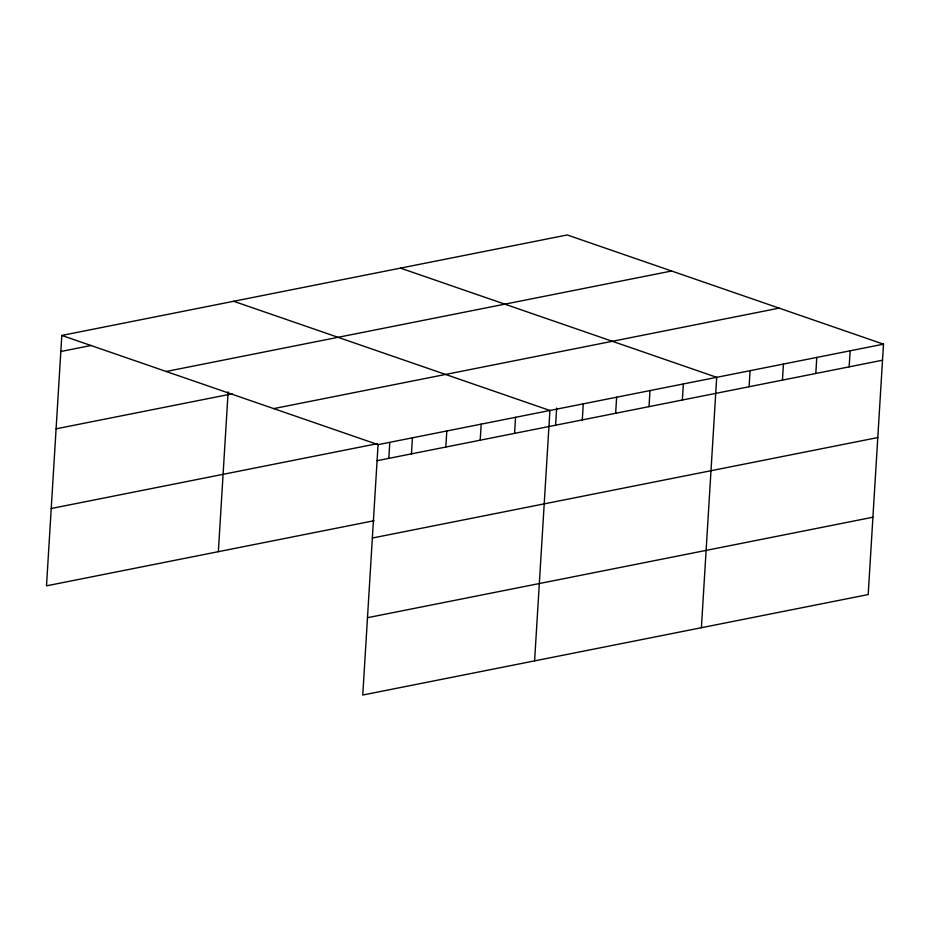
<?xml version="1.0" encoding="UTF-8"?>
<svg xmlns="http://www.w3.org/2000/svg" width="930" height="930" viewBox="0 0 930 930"><rect width="100%" height="100%" fill="white"/><g stroke="black" fill="none" stroke-linecap="round" stroke-linejoin="round"><path stroke-width="1.4" d="M61.81 335.439L378.068 444.645L362.758 695.036L868.19 594.561L883.5 344.17L567.242 234.965L61.81 335.439L46.5 585.83L374.023 520.73M218.352 551.676L228.129 391.809M388.821 458.374L389.786 442.622M411.455 453.875L412.443 437.809M445.83 447.039L446.807 430.974M480.194 440.204L481.182 424.138M514.569 433.368L515.546 417.314M534.599 660.881L549.921 410.479L233.663 301.274M555.605 425.219L556.663 408.026M582.296 419.907L583.273 403.853M615.648 413.28L616.637 397.215M649.012 406.643L649.989 390.588M682.364 400.016L683.352 383.95M701.394 627.715L716.705 377.324L400.458 268.119M749.08 386.752L750.068 370.686M782.444 380.126L783.42 364.06M815.796 373.488L816.784 357.434M849.16 366.862L850.136 350.796M60.834 351.494L91.082 345.483M166.179 371.477L671.611 271.002M56.102 428.823L232.116 393.843M273.711 408.607L779.131 308.132M51.231 508.501L377.359 443.668M378.068 444.645L883.5 344.17M377.092 460.699L882.512 360.224M372.36 538.028L877.792 437.565M367.478 617.706L872.91 517.231"/></g></svg>
